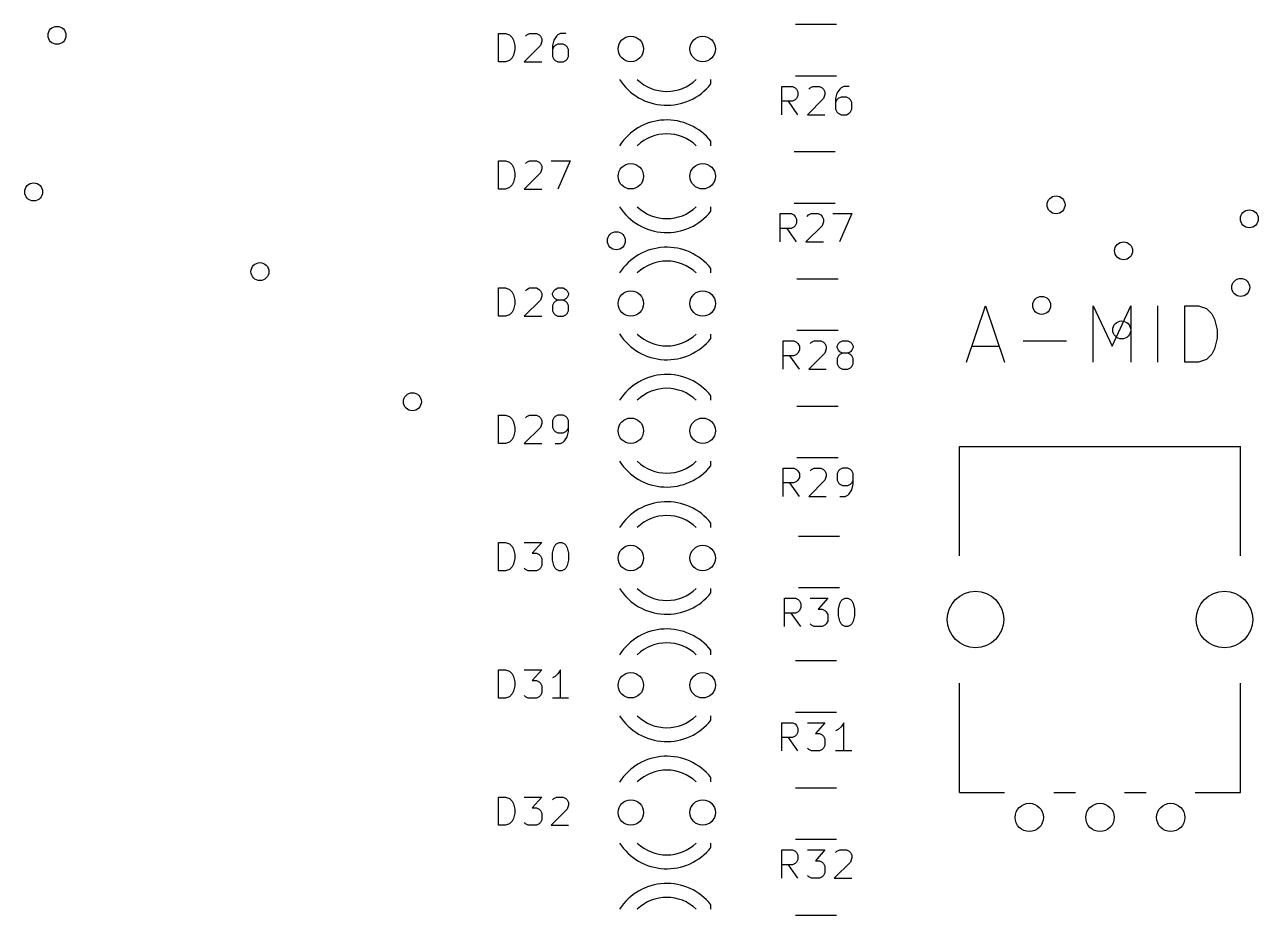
# Model space of a CAD drawing. Extents: x 0 to 360, y 0 to 265.
# Drawn here: x 91.93 to 135.55, y 164.21 to 195.71 of the extents above; entities that cross this region are included whole.
import ezdxf

# ---------------------------------------------------------------- set-up
doc = ezdxf.new("R2010")
doc.units = 0
doc.layers.add('BLACK', color=7, linetype='CONTINUOUS')

msp = doc.modelspace()

# ---------------------------------------------------------------- linework, layer by layer
at = {"layer": 'BLACK', "linetype": 'CONTINUOUS'}
for p, q in [((108.69, 194.393), (108.69, 195.393)), ((108.69, 195.393), (108.928, 195.393)), ((108.928, 195.393), (109.071, 195.345)), ((109.69, 195.345), (109.785, 195.393)), ((109.785, 195.393), (110.023, 195.393)), ((110.023, 195.393), (110.118, 195.345)), ((110.88, 195.393), (110.785, 195.345)), ((111.071, 195.393), (110.88, 195.393)), ((120.64, 195.705), (119.186, 195.705)), ((109.071, 195.345), (109.166, 195.25)), ((109.166, 195.25), (109.214, 195.155)), ((109.214, 195.155), (109.261, 194.964)), ((109.261, 194.964), (109.261, 194.822)), ((110.166, 194.964), (109.595, 194.393)), ((109.642, 195.298), (109.69, 195.345)), ((110.118, 195.345), (110.166, 195.298)), ((110.166, 195.298), (110.214, 195.203)), ((110.214, 195.107), (110.166, 194.964)), ((110.214, 195.203), (110.214, 195.107)), ((110.642, 195.155), (110.595, 194.964)), ((110.595, 194.964), (110.595, 194.583)), ((110.738, 195.298), (110.642, 195.155)), ((110.69, 194.964), (110.642, 194.917)), ((110.785, 195.012), (110.69, 194.964)), ((110.785, 195.345), (110.738, 195.298)), ((110.976, 195.012), (110.785, 195.012)), ((111.071, 194.964), (110.976, 195.012)), ((111.118, 194.917), (111.071, 194.964)), ((109.166, 194.536), (109.071, 194.441)), ((109.214, 194.631), (109.166, 194.536)), ((109.261, 194.822), (109.214, 194.631)), ((110.642, 194.917), (110.595, 194.822)), ((110.595, 194.583), (110.642, 194.488)), ((111.166, 194.822), (111.118, 194.917)), ((111.118, 194.488), (111.166, 194.583)), ((111.166, 194.583), (111.166, 194.822)), ((108.928, 194.393), (108.69, 194.393)), ((109.071, 194.441), (108.928, 194.393)), ((109.595, 194.393), (110.214, 194.393)), ((110.642, 194.488), (110.69, 194.441)), ((110.69, 194.441), (110.785, 194.393)), ((110.785, 194.393), (110.976, 194.393)), ((110.976, 194.393), (111.071, 194.441)), ((111.071, 194.441), (111.118, 194.488)), ((116.194, 193.609), (116.194, 193.765)), ((120.64, 193.885), (119.186, 193.885)), ((118.699, 192.522), (118.699, 193.522)), ((118.699, 193.522), (119.08, 193.522)), ((119.08, 193.522), (119.175, 193.475)), ((119.175, 193.475), (119.223, 193.427)), ((119.223, 193.427), (119.271, 193.332)), ((119.271, 193.332), (119.271, 193.189)), ((119.651, 193.427), (119.699, 193.475)), ((119.699, 193.475), (119.794, 193.522)), ((119.794, 193.522), (120.032, 193.522)), ((120.032, 193.522), (120.128, 193.475)), ((120.128, 193.475), (120.175, 193.427)), ((120.175, 193.427), (120.223, 193.332)), ((120.223, 193.237), (120.175, 193.094)), ((120.223, 193.332), (120.223, 193.237)), ((120.651, 193.284), (120.604, 193.094)), ((120.747, 193.427), (120.651, 193.284)), ((120.794, 193.475), (120.747, 193.427)), ((120.89, 193.522), (120.794, 193.475)), ((121.08, 193.522), (120.89, 193.522)), ((119.08, 192.998), (118.699, 192.998)), ((119.271, 192.522), (118.937, 192.998)), ((119.175, 193.046), (119.08, 192.998)), ((119.223, 193.094), (119.175, 193.046)), ((119.271, 193.189), (119.223, 193.094)), ((120.175, 193.094), (119.604, 192.522)), ((120.604, 193.094), (120.604, 192.713)), ((120.651, 193.046), (120.604, 192.951)), ((120.699, 193.094), (120.651, 193.046)), ((120.794, 193.141), (120.699, 193.094)), ((120.985, 193.141), (120.794, 193.141)), ((121.08, 193.094), (120.985, 193.141)), ((121.128, 193.046), (121.08, 193.094)), ((121.175, 192.951), (121.128, 193.046)), ((121.175, 192.713), (121.175, 192.951)), ((119.604, 192.522), (120.223, 192.522)), ((120.604, 192.713), (120.651, 192.617)), ((120.651, 192.617), (120.699, 192.57)), ((120.699, 192.57), (120.794, 192.522)), ((120.794, 192.522), (120.985, 192.522)), ((120.985, 192.522), (121.08, 192.57)), ((121.08, 192.57), (121.128, 192.617)), ((121.128, 192.617), (121.175, 192.713)), ((116.194, 191.425), (116.194, 191.581)), ((120.59, 191.205), (119.136, 191.205)), ((108.69, 189.893), (108.69, 190.893)), ((108.69, 190.893), (108.928, 190.893)), ((108.928, 190.893), (109.071, 190.845)), ((109.071, 190.845), (109.166, 190.75)), ((109.166, 190.75), (109.214, 190.655)), ((109.214, 190.655), (109.261, 190.464)), ((109.642, 190.798), (109.69, 190.845)), ((109.69, 190.845), (109.785, 190.893)), ((109.785, 190.893), (110.023, 190.893)), ((110.023, 190.893), (110.118, 190.845)), ((110.118, 190.845), (110.166, 190.798)), ((110.166, 190.798), (110.214, 190.703)), ((110.214, 190.607), (110.166, 190.464)), ((110.214, 190.703), (110.214, 190.607)), ((110.547, 190.893), (111.214, 190.893)), ((111.214, 190.893), (110.785, 189.893)), ((109.261, 190.322), (109.214, 190.131)), ((109.261, 190.464), (109.261, 190.322)), ((110.166, 190.464), (109.595, 189.893)), ((108.928, 189.893), (108.69, 189.893)), ((109.071, 189.941), (108.928, 189.893)), ((109.166, 190.036), (109.071, 189.941)), ((109.214, 190.131), (109.166, 190.036)), ((109.595, 189.893), (110.214, 189.893)), ((120.59, 189.385), (119.136, 189.385)), ((116.194, 189.109), (116.194, 189.265)), ((118.649, 188.022), (118.649, 189.022)), ((118.649, 189.022), (119.03, 189.022)), ((119.03, 189.022), (119.125, 188.975)), ((119.125, 188.975), (119.173, 188.927)), ((119.173, 188.927), (119.221, 188.832)), ((119.601, 188.927), (119.649, 188.975)), ((119.649, 188.975), (119.744, 189.022)), ((119.744, 189.022), (119.982, 189.022)), ((119.982, 189.022), (120.078, 188.975)), ((120.078, 188.975), (120.125, 188.927)), ((120.125, 188.927), (120.173, 188.832)), ((120.506, 189.022), (121.173, 189.022)), ((121.173, 189.022), (120.744, 188.022)), ((119.03, 188.498), (118.649, 188.498)), ((119.221, 188.022), (118.887, 188.498)), ((119.125, 188.546), (119.03, 188.498)), ((119.173, 188.594), (119.125, 188.546)), ((119.221, 188.689), (119.173, 188.594)), ((119.221, 188.832), (119.221, 188.689)), ((120.125, 188.594), (119.554, 188.022)), ((120.173, 188.737), (120.125, 188.594)), ((120.173, 188.832), (120.173, 188.737)), ((119.554, 188.022), (120.173, 188.022)), ((116.194, 186.925), (116.194, 187.081)), ((120.69, 186.705), (119.236, 186.705)), ((108.69, 185.393), (108.69, 186.393)), ((108.69, 186.393), (108.928, 186.393)), ((108.928, 186.393), (109.071, 186.345)), ((109.071, 186.345), (109.166, 186.25)), ((109.166, 186.25), (109.214, 186.155)), ((109.642, 186.298), (109.69, 186.345)), ((109.69, 186.345), (109.785, 186.393)), ((109.785, 186.393), (110.023, 186.393)), ((110.023, 186.393), (110.118, 186.345)), ((110.118, 186.345), (110.166, 186.298)), ((110.166, 186.298), (110.214, 186.203)), ((110.595, 186.203), (110.642, 186.298)), ((110.642, 186.298), (110.69, 186.345)), ((110.69, 186.345), (110.785, 186.393)), ((110.785, 186.393), (110.976, 186.393)), ((110.976, 186.393), (111.071, 186.345)), ((111.071, 186.345), (111.118, 186.298)), ((111.118, 186.298), (111.166, 186.203)), ((109.214, 186.155), (109.261, 185.964)), ((109.261, 185.822), (109.214, 185.631)), ((109.261, 185.964), (109.261, 185.822)), ((110.166, 185.964), (109.595, 185.393)), ((110.214, 186.107), (110.166, 185.964)), ((110.214, 186.203), (110.214, 186.107)), ((110.595, 186.155), (110.595, 186.203)), ((110.642, 186.06), (110.595, 186.155)), ((110.642, 185.869), (110.595, 185.774)), ((110.69, 186.012), (110.642, 186.06)), ((110.69, 185.917), (110.642, 185.869)), ((110.785, 185.964), (110.69, 186.012)), ((110.785, 185.964), (110.69, 185.917)), ((110.976, 185.964), (110.785, 185.964)), ((111.071, 186.012), (110.976, 185.964)), ((111.071, 185.917), (110.976, 185.964)), ((111.118, 186.06), (111.071, 186.012)), ((111.118, 185.869), (111.071, 185.917)), ((111.166, 186.155), (111.118, 186.06)), ((111.166, 185.774), (111.118, 185.869)), ((111.166, 186.203), (111.166, 186.155)), ((108.928, 185.393), (108.69, 185.393)), ((109.071, 185.441), (108.928, 185.393)), ((109.166, 185.536), (109.071, 185.441)), ((109.214, 185.631), (109.166, 185.536)), ((109.595, 185.393), (110.214, 185.393)), ((110.595, 185.774), (110.595, 185.583)), ((110.595, 185.583), (110.642, 185.488)), ((110.642, 185.488), (110.69, 185.441)), ((110.69, 185.441), (110.785, 185.393)), ((110.785, 185.393), (110.976, 185.393)), ((110.976, 185.393), (111.071, 185.441)), ((111.071, 185.441), (111.118, 185.488)), ((111.118, 185.488), (111.166, 185.583)), ((111.166, 185.583), (111.166, 185.774)), ((125.236, 183.765), (125.903, 185.765)), ((125.903, 185.765), (126.57, 183.765)), ((129.712, 183.765), (129.712, 185.765)), ((129.712, 185.765), (130.379, 184.337)), ((130.379, 184.337), (131.046, 185.765)), ((131.046, 185.765), (131.046, 183.765)), ((131.998, 183.765), (131.998, 185.765)), ((132.95, 183.765), (132.95, 185.765)), ((132.95, 185.765), (133.427, 185.765)), ((133.427, 185.765), (133.712, 185.67)), ((133.712, 185.67), (133.903, 185.48)), ((133.903, 185.48), (133.998, 185.289)), ((133.998, 185.289), (134.093, 184.908)), ((116.194, 184.609), (116.194, 184.765)), ((118.749, 183.522), (118.749, 184.522)), ((118.749, 184.522), (119.13, 184.522)), ((119.13, 184.522), (119.225, 184.475)), ((120.69, 184.885), (119.236, 184.885)), ((119.749, 184.475), (119.844, 184.522)), ((119.844, 184.522), (120.082, 184.522)), ((120.082, 184.522), (120.178, 184.475)), ((120.749, 184.475), (120.844, 184.522)), ((120.844, 184.522), (121.035, 184.522)), ((121.035, 184.522), (121.13, 184.475)), ((127.236, 184.527), (128.76, 184.527)), ((134.093, 184.622), (133.998, 184.241)), ((134.093, 184.908), (134.093, 184.622)), ((119.225, 184.475), (119.273, 184.427)), ((119.273, 184.094), (119.225, 184.046)), ((119.273, 184.427), (119.321, 184.332)), ((119.321, 184.189), (119.273, 184.094)), ((119.321, 184.332), (119.321, 184.189)), ((120.225, 184.094), (119.654, 183.522)), ((119.701, 184.427), (119.749, 184.475)), ((120.178, 184.475), (120.225, 184.427)), ((120.225, 184.427), (120.273, 184.332)), ((120.273, 184.237), (120.225, 184.094)), ((120.273, 184.332), (120.273, 184.237)), ((120.654, 184.332), (120.701, 184.427)), ((120.654, 184.284), (120.654, 184.332)), ((120.701, 184.189), (120.654, 184.284)), ((120.701, 184.427), (120.749, 184.475)), ((120.749, 184.141), (120.701, 184.189)), ((120.844, 184.094), (120.749, 184.141)), ((120.844, 184.094), (120.749, 184.046)), ((121.035, 184.094), (120.844, 184.094)), ((121.13, 184.141), (121.035, 184.094)), ((121.13, 184.046), (121.035, 184.094)), ((121.13, 184.475), (121.178, 184.427)), ((121.178, 184.189), (121.13, 184.141)), ((121.178, 184.427), (121.225, 184.332)), ((121.225, 184.284), (121.178, 184.189)), ((121.225, 184.332), (121.225, 184.284)), ((125.427, 184.337), (126.379, 184.337)), ((133.903, 184.051), (133.712, 183.86)), ((133.998, 184.241), (133.903, 184.051)), ((119.13, 183.998), (118.749, 183.998)), ((119.321, 183.522), (118.987, 183.998)), ((119.225, 184.046), (119.13, 183.998)), ((120.701, 183.998), (120.654, 183.903)), ((120.654, 183.903), (120.654, 183.713)), ((120.654, 183.713), (120.701, 183.617)), ((120.749, 184.046), (120.701, 183.998)), ((120.701, 183.617), (120.749, 183.57)), ((121.178, 183.998), (121.13, 184.046)), ((121.13, 183.57), (121.178, 183.617)), ((121.225, 183.903), (121.178, 183.998)), ((121.178, 183.617), (121.225, 183.713)), ((121.225, 183.713), (121.225, 183.903)), ((133.427, 183.765), (132.95, 183.765)), ((133.712, 183.86), (133.427, 183.765)), ((119.654, 183.522), (120.273, 183.522)), ((120.749, 183.57), (120.844, 183.522)), ((120.844, 183.522), (121.035, 183.522)), ((121.035, 183.522), (121.13, 183.57)), ((116.194, 182.425), (116.194, 182.581)), ((108.69, 180.893), (108.69, 181.893)), ((108.69, 181.893), (108.928, 181.893)), ((108.928, 181.893), (109.071, 181.845)), ((109.69, 181.845), (109.785, 181.893)), ((109.785, 181.893), (110.023, 181.893)), ((110.023, 181.893), (110.118, 181.845)), ((110.785, 181.893), (110.69, 181.845)), ((110.976, 181.893), (110.785, 181.893)), ((111.071, 181.845), (110.976, 181.893)), ((120.69, 182.205), (119.236, 182.205)), ((109.071, 181.845), (109.166, 181.75)), ((109.166, 181.75), (109.214, 181.655)), ((109.214, 181.655), (109.261, 181.464)), ((109.261, 181.464), (109.261, 181.322)), ((110.166, 181.464), (109.595, 180.893)), ((109.642, 181.798), (109.69, 181.845)), ((110.118, 181.845), (110.166, 181.798)), ((110.166, 181.798), (110.214, 181.703)), ((110.214, 181.607), (110.166, 181.464)), ((110.214, 181.703), (110.214, 181.607)), ((110.642, 181.798), (110.595, 181.703)), ((110.595, 181.703), (110.595, 181.464)), ((110.595, 181.464), (110.642, 181.369)), ((110.69, 181.845), (110.642, 181.798)), ((111.118, 181.798), (111.071, 181.845)), ((111.166, 181.703), (111.118, 181.798)), ((111.118, 181.369), (111.166, 181.464)), ((111.166, 181.322), (111.166, 181.703)), ((109.166, 181.036), (109.071, 180.941)), ((109.214, 181.131), (109.166, 181.036)), ((109.261, 181.322), (109.214, 181.131)), ((110.642, 181.369), (110.69, 181.322)), ((110.69, 181.322), (110.785, 181.274)), ((110.785, 181.274), (110.976, 181.274)), ((110.976, 181.274), (111.071, 181.322)), ((111.023, 180.988), (111.118, 181.131)), ((111.071, 181.322), (111.118, 181.369)), ((111.118, 181.131), (111.166, 181.322)), ((108.928, 180.893), (108.69, 180.893)), ((109.071, 180.941), (108.928, 180.893)), ((109.595, 180.893), (110.214, 180.893)), ((110.69, 180.893), (110.88, 180.893)), ((110.88, 180.893), (110.976, 180.941)), ((110.976, 180.941), (111.023, 180.988)), ((124.98, 180.79), (134.92, 180.79)), ((124.98, 176.925), (124.98, 180.79)), ((134.92, 176.925), (134.92, 180.79)), ((116.194, 180.109), (116.194, 180.265)), ((120.69, 180.385), (119.236, 180.385)), ((118.749, 179.022), (118.749, 180.022)), ((118.749, 180.022), (119.13, 180.022)), ((119.13, 180.022), (119.225, 179.975)), ((119.225, 179.975), (119.273, 179.927)), ((119.273, 179.927), (119.321, 179.832)), ((119.321, 179.689), (119.273, 179.594)), ((119.321, 179.832), (119.321, 179.689)), ((119.701, 179.927), (119.749, 179.975)), ((119.749, 179.975), (119.844, 180.022)), ((119.844, 180.022), (120.082, 180.022)), ((120.082, 180.022), (120.178, 179.975)), ((120.178, 179.975), (120.225, 179.927)), ((120.225, 179.927), (120.273, 179.832)), ((120.273, 179.737), (120.225, 179.594)), ((120.273, 179.832), (120.273, 179.737)), ((120.701, 179.927), (120.654, 179.832)), ((120.654, 179.832), (120.654, 179.594)), ((120.749, 179.975), (120.701, 179.927)), ((120.844, 180.022), (120.749, 179.975)), ((121.035, 180.022), (120.844, 180.022)), ((121.13, 179.975), (121.035, 180.022)), ((121.178, 179.927), (121.13, 179.975)), ((121.225, 179.832), (121.178, 179.927)), ((121.225, 179.451), (121.225, 179.832)), ((119.13, 179.498), (118.749, 179.498)), ((119.321, 179.022), (118.987, 179.498)), ((119.225, 179.546), (119.13, 179.498)), ((119.273, 179.594), (119.225, 179.546)), ((120.225, 179.594), (119.654, 179.022)), ((120.654, 179.594), (120.701, 179.498)), ((120.701, 179.498), (120.749, 179.451)), ((120.749, 179.451), (120.844, 179.403)), ((120.844, 179.403), (121.035, 179.403)), ((121.035, 179.403), (121.13, 179.451)), ((121.082, 179.117), (121.178, 179.26)), ((121.13, 179.451), (121.178, 179.498)), ((121.178, 179.498), (121.225, 179.594)), ((121.178, 179.26), (121.225, 179.451)), ((119.654, 179.022), (120.273, 179.022)), ((120.749, 179.022), (120.94, 179.022)), ((120.94, 179.022), (121.035, 179.07)), ((121.035, 179.07), (121.082, 179.117)), ((116.194, 177.925), (116.194, 178.081)), ((120.74, 177.605), (119.286, 177.605)), ((108.69, 176.393), (108.69, 177.393)), ((108.69, 177.393), (108.928, 177.393)), ((108.928, 177.393), (109.071, 177.345)), ((109.071, 177.345), (109.166, 177.25)), ((109.166, 177.25), (109.214, 177.155)), ((109.214, 177.155), (109.261, 176.964)), ((109.595, 177.393), (110.214, 177.393)), ((110.214, 177.393), (109.88, 177.012)), ((110.595, 177.012), (110.642, 177.203)), ((110.642, 177.203), (110.69, 177.298)), ((110.69, 177.298), (110.738, 177.345)), ((110.738, 177.345), (110.833, 177.393)), ((110.833, 177.393), (110.928, 177.393)), ((110.928, 177.393), (111.023, 177.345)), ((111.023, 177.345), (111.071, 177.298)), ((111.071, 177.298), (111.118, 177.203)), ((111.118, 177.203), (111.166, 177.012)), ((109.261, 176.822), (109.214, 176.631)), ((109.261, 176.964), (109.261, 176.822)), ((109.88, 177.012), (110.023, 177.012)), ((110.023, 177.012), (110.118, 176.964)), ((110.118, 176.964), (110.166, 176.917)), ((110.166, 176.917), (110.214, 176.822)), ((110.214, 176.822), (110.214, 176.583)), ((110.595, 176.774), (110.595, 177.012)), ((110.642, 176.583), (110.595, 176.774)), ((111.166, 176.774), (111.118, 176.583)), ((111.166, 177.012), (111.166, 176.774)), ((108.928, 176.393), (108.69, 176.393)), ((109.071, 176.441), (108.928, 176.393)), ((109.166, 176.536), (109.071, 176.441)), ((109.214, 176.631), (109.166, 176.536)), ((109.642, 176.441), (109.595, 176.488)), ((109.738, 176.393), (109.642, 176.441)), ((110.023, 176.393), (109.738, 176.393)), ((110.118, 176.441), (110.023, 176.393)), ((110.166, 176.488), (110.118, 176.441)), ((110.214, 176.583), (110.166, 176.488)), ((110.69, 176.488), (110.642, 176.583)), ((110.738, 176.441), (110.69, 176.488)), ((110.833, 176.393), (110.738, 176.441)), ((110.928, 176.393), (110.833, 176.393)), ((111.023, 176.441), (110.928, 176.393)), ((111.071, 176.488), (111.023, 176.441)), ((111.118, 176.583), (111.071, 176.488)), ((116.194, 175.609), (116.194, 175.765)), ((120.74, 175.785), (119.286, 175.785)), ((118.799, 174.422), (118.799, 175.422)), ((118.799, 175.422), (119.18, 175.422)), ((119.18, 175.422), (119.275, 175.375)), ((119.275, 175.375), (119.323, 175.327)), ((119.323, 175.327), (119.371, 175.232)), ((119.704, 175.422), (120.323, 175.422)), ((120.323, 175.422), (119.99, 175.041)), ((120.751, 175.232), (120.799, 175.327)), ((120.799, 175.327), (120.847, 175.375)), ((120.847, 175.375), (120.942, 175.422)), ((120.942, 175.422), (121.037, 175.422)), ((121.037, 175.422), (121.132, 175.375)), ((121.132, 175.375), (121.18, 175.327)), ((121.18, 175.327), (121.228, 175.232)), ((119.18, 174.898), (118.799, 174.898)), ((119.371, 174.422), (119.037, 174.898)), ((119.275, 174.946), (119.18, 174.898)), ((119.323, 174.994), (119.275, 174.946)), ((119.371, 175.089), (119.323, 174.994)), ((119.371, 175.232), (119.371, 175.089)), ((119.99, 175.041), (120.132, 175.041)), ((120.132, 175.041), (120.228, 174.994)), ((120.228, 174.994), (120.275, 174.946)), ((120.275, 174.946), (120.323, 174.851)), ((120.704, 175.041), (120.751, 175.232)), ((120.704, 174.803), (120.704, 175.041)), ((121.228, 175.232), (121.275, 175.041)), ((121.275, 175.041), (121.275, 174.803)), ((119.751, 174.47), (119.704, 174.517)), ((119.847, 174.422), (119.751, 174.47)), ((120.228, 174.47), (120.132, 174.422)), ((120.275, 174.517), (120.228, 174.47)), ((120.323, 174.613), (120.275, 174.517)), ((120.323, 174.851), (120.323, 174.613)), ((120.751, 174.613), (120.704, 174.803)), ((120.799, 174.517), (120.751, 174.613)), ((120.847, 174.47), (120.799, 174.517)), ((120.942, 174.422), (120.847, 174.47)), ((121.132, 174.47), (121.037, 174.422)), ((121.18, 174.517), (121.132, 174.47)), ((121.228, 174.613), (121.18, 174.517)), ((121.275, 174.803), (121.228, 174.613)), ((120.132, 174.422), (119.847, 174.422)), ((121.037, 174.422), (120.942, 174.422)), ((116.194, 173.425), (116.194, 173.581)), ((120.64, 173.205), (119.186, 173.205)), ((108.69, 171.893), (108.69, 172.893)), ((108.69, 172.893), (108.928, 172.893)), ((108.928, 172.893), (109.071, 172.845)), ((109.071, 172.845), (109.166, 172.75)), ((109.166, 172.75), (109.214, 172.655)), ((109.595, 172.893), (110.214, 172.893)), ((110.214, 172.893), (109.88, 172.512)), ((110.785, 172.75), (110.69, 172.655)), ((110.88, 172.893), (110.785, 172.75)), ((110.88, 171.893), (110.88, 172.893)), ((109.214, 172.655), (109.261, 172.464)), ((109.261, 172.322), (109.214, 172.131)), ((109.261, 172.464), (109.261, 172.322)), ((109.88, 172.512), (110.023, 172.512)), ((110.023, 172.512), (110.118, 172.464)), ((110.118, 172.464), (110.166, 172.417)), ((110.166, 172.417), (110.214, 172.322)), ((110.214, 172.322), (110.214, 172.083)), ((110.69, 172.655), (110.595, 172.607)), ((124.98, 168.55), (124.98, 172.415)), ((134.92, 168.55), (134.92, 172.415)), ((108.928, 171.893), (108.69, 171.893)), ((109.071, 171.941), (108.928, 171.893)), ((109.166, 172.036), (109.071, 171.941)), ((109.214, 172.131), (109.166, 172.036)), ((109.642, 171.941), (109.595, 171.988)), ((109.738, 171.893), (109.642, 171.941)), ((110.023, 171.893), (109.738, 171.893)), ((110.118, 171.941), (110.023, 171.893)), ((110.166, 171.988), (110.118, 171.941)), ((110.214, 172.083), (110.166, 171.988)), ((111.166, 171.893), (110.595, 171.893)), ((116.194, 171.109), (116.194, 171.265)), ((118.699, 170.022), (118.699, 171.022)), ((118.699, 171.022), (119.08, 171.022)), ((119.08, 171.022), (119.175, 170.975)), ((119.175, 170.975), (119.223, 170.927)), ((120.64, 171.385), (119.186, 171.385)), ((119.604, 171.022), (120.223, 171.022)), ((120.223, 171.022), (119.89, 170.641)), ((120.89, 171.022), (120.794, 170.879)), ((120.89, 170.022), (120.89, 171.022)), ((119.175, 170.546), (119.08, 170.498)), ((119.223, 170.594), (119.175, 170.546)), ((119.223, 170.927), (119.271, 170.832)), ((119.271, 170.689), (119.223, 170.594)), ((119.271, 170.832), (119.271, 170.689)), ((119.89, 170.641), (120.032, 170.641)), ((120.032, 170.641), (120.128, 170.594)), ((120.128, 170.594), (120.175, 170.546)), ((120.175, 170.546), (120.223, 170.451)), ((120.699, 170.784), (120.604, 170.737)), ((120.794, 170.879), (120.699, 170.784)), ((119.08, 170.498), (118.699, 170.498)), ((119.271, 170.022), (118.937, 170.498)), ((119.651, 170.07), (119.604, 170.117)), ((120.175, 170.117), (120.128, 170.07)), ((120.223, 170.213), (120.175, 170.117)), ((120.223, 170.451), (120.223, 170.213)), ((119.747, 170.022), (119.651, 170.07)), ((120.032, 170.022), (119.747, 170.022)), ((120.128, 170.07), (120.032, 170.022)), ((121.175, 170.022), (120.604, 170.022)), ((116.194, 168.925), (116.194, 169.081)), ((108.69, 167.393), (108.69, 168.393)), ((108.69, 168.393), (108.928, 168.393)), ((108.928, 168.393), (109.071, 168.345)), ((109.595, 168.393), (110.214, 168.393)), ((110.214, 168.393), (109.88, 168.012)), ((110.642, 168.345), (110.738, 168.393)), ((110.738, 168.393), (110.976, 168.393)), ((110.976, 168.393), (111.071, 168.345)), ((120.64, 168.705), (119.186, 168.705)), ((124.98, 168.55), (126.579, 168.55)), ((128.321, 168.55), (129.08, 168.55)), ((130.821, 168.55), (131.58, 168.55)), ((133.32, 168.55), (134.92, 168.55)), ((109.071, 168.345), (109.166, 168.25)), ((109.166, 168.25), (109.214, 168.155)), ((109.214, 168.155), (109.261, 167.964)), ((109.261, 167.964), (109.261, 167.822)), ((109.88, 168.012), (110.023, 168.012)), ((110.023, 168.012), (110.118, 167.964)), ((110.118, 167.964), (110.166, 167.917)), ((110.166, 167.917), (110.214, 167.822)), ((111.118, 167.964), (110.547, 167.393)), ((110.595, 168.298), (110.642, 168.345)), ((111.071, 168.345), (111.118, 168.298)), ((111.118, 168.298), (111.166, 168.203)), ((111.166, 168.107), (111.118, 167.964)), ((111.166, 168.203), (111.166, 168.107)), ((109.166, 167.536), (109.071, 167.441)), ((109.214, 167.631), (109.166, 167.536)), ((109.261, 167.822), (109.214, 167.631)), ((109.642, 167.441), (109.595, 167.488)), ((110.166, 167.488), (110.118, 167.441)), ((110.214, 167.583), (110.166, 167.488)), ((110.214, 167.822), (110.214, 167.583)), ((108.928, 167.393), (108.69, 167.393)), ((109.071, 167.441), (108.928, 167.393)), ((109.738, 167.393), (109.642, 167.441)), ((110.023, 167.393), (109.738, 167.393)), ((110.118, 167.441), (110.023, 167.393)), ((110.547, 167.393), (111.166, 167.393)), ((116.194, 166.609), (116.194, 166.765)), ((120.64, 166.885), (119.186, 166.885)), ((118.699, 165.522), (118.699, 166.522)), ((118.699, 166.522), (119.08, 166.522)), ((119.08, 166.522), (119.175, 166.475)), ((119.175, 166.475), (119.223, 166.427)), ((119.223, 166.427), (119.271, 166.332)), ((119.271, 166.189), (119.223, 166.094)), ((119.271, 166.332), (119.271, 166.189)), ((119.604, 166.522), (120.223, 166.522)), ((120.223, 166.522), (119.89, 166.141)), ((120.604, 166.427), (120.651, 166.475)), ((120.651, 166.475), (120.747, 166.522)), ((120.747, 166.522), (120.985, 166.522)), ((120.985, 166.522), (121.08, 166.475)), ((121.08, 166.475), (121.128, 166.427)), ((121.128, 166.427), (121.175, 166.332)), ((121.175, 166.237), (121.128, 166.094)), ((121.175, 166.332), (121.175, 166.237)), ((119.08, 165.998), (118.699, 165.998)), ((119.271, 165.522), (118.937, 165.998)), ((119.175, 166.046), (119.08, 165.998)), ((119.223, 166.094), (119.175, 166.046)), ((119.89, 166.141), (120.032, 166.141)), ((120.032, 166.141), (120.128, 166.094)), ((120.128, 166.094), (120.175, 166.046)), ((120.175, 166.046), (120.223, 165.951)), ((120.223, 165.951), (120.223, 165.713)), ((121.128, 166.094), (120.556, 165.522)), ((119.651, 165.57), (119.604, 165.617)), ((119.747, 165.522), (119.651, 165.57)), ((120.032, 165.522), (119.747, 165.522)), ((120.128, 165.57), (120.032, 165.522)), ((120.175, 165.617), (120.128, 165.57)), ((120.223, 165.713), (120.175, 165.617)), ((120.556, 165.522), (121.175, 165.522)), ((116.194, 164.425), (116.194, 164.581)), ((120.639, 164.209), (119.185, 164.209))]:
    msp.add_line(p, q, dxfattribs=at)
at = {"layer": 'BLACK'}
for centre, radius, start, end in [((114.634, 194.845), 1.99, -147.179, -38.3791), ((114.634, 194.845), 1.5, -133.954, -46.0545), ((114.634, 190.345), 1.99, 38.3791, 147.179), ((114.634, 190.345), 1.5, 46.0545, 133.954), ((114.634, 190.345), 1.99, -147.179, -38.3791), ((114.634, 190.345), 1.5, -133.954, -46.0545), ((114.634, 185.845), 1.99, 38.3791, 147.179), ((114.634, 185.845), 1.5, 46.0545, 133.954), ((114.634, 185.845), 1.99, -147.179, -38.3791), ((114.634, 185.845), 1.5, -133.954, -46.0545), ((114.634, 181.345), 1.99, 38.3791, 147.179), ((114.634, 181.345), 1.5, 46.0545, 133.954), ((114.634, 181.345), 1.99, -147.179, -38.3791), ((114.634, 181.345), 1.5, -133.954, -46.0545), ((114.634, 176.845), 1.99, 38.3791, 147.179), ((114.634, 176.845), 1.5, 46.0545, 133.954), ((114.634, 176.845), 1.99, -147.179, -38.3791), ((114.634, 176.845), 1.5, -133.954, -46.0545), ((114.634, 172.345), 1.99, 38.3791, 147.179), ((114.634, 172.345), 1.5, 46.0545, 133.954), ((114.634, 172.345), 1.99, -147.179, -38.3791), ((114.634, 172.345), 1.5, -133.954, -46.0545), ((114.634, 167.845), 1.99, 38.3791, 147.179), ((114.634, 167.845), 1.5, 46.0545, 133.954), ((114.634, 167.845), 1.99, -147.179, -38.3791), ((114.634, 167.845), 1.5, -133.954, -46.0545), ((114.634, 163.345), 1.99, 38.3791, 147.179), ((114.634, 163.345), 1.5, 46.0545, 133.954)]:
    msp.add_arc(centre, radius, start, end, dxfattribs=at)
at = {"layer": 'WHITE'}
for centre, radius in [((93.0768, 195.328), 0.3175), ((113.364, 194.845), 0.45), ((115.904, 194.845), 0.45), ((113.364, 190.345), 0.45), ((115.904, 190.345), 0.45), ((92.2518, 189.791), 0.3175), ((128.396, 189.334), 0.3175), ((135.23, 188.84), 0.3175), ((112.851, 188.064), 0.3175), ((130.784, 187.708), 0.3175), ((100.253, 186.972), 0.3175), ((134.924, 186.413), 0.3175), ((113.364, 185.845), 0.45), ((115.904, 185.845), 0.45), ((127.888, 185.778), 0.3175), ((130.717, 184.909), 0.3175), ((105.64, 182.37), 0.3175), ((113.364, 181.345), 0.45), ((115.904, 181.345), 0.45), ((113.364, 176.845), 0.45), ((115.904, 176.845), 0.45), ((125.55, 174.67), 1), ((134.35, 174.67), 1), ((113.364, 172.345), 0.45), ((115.904, 172.345), 0.45), ((113.364, 167.845), 0.45), ((115.904, 167.845), 0.45), ((127.45, 167.67), 0.5), ((129.95, 167.67), 0.5), ((132.45, 167.67), 0.5)]:
    msp.add_circle(centre, radius, dxfattribs=at)

doc.saveas('drawing.dxf')
